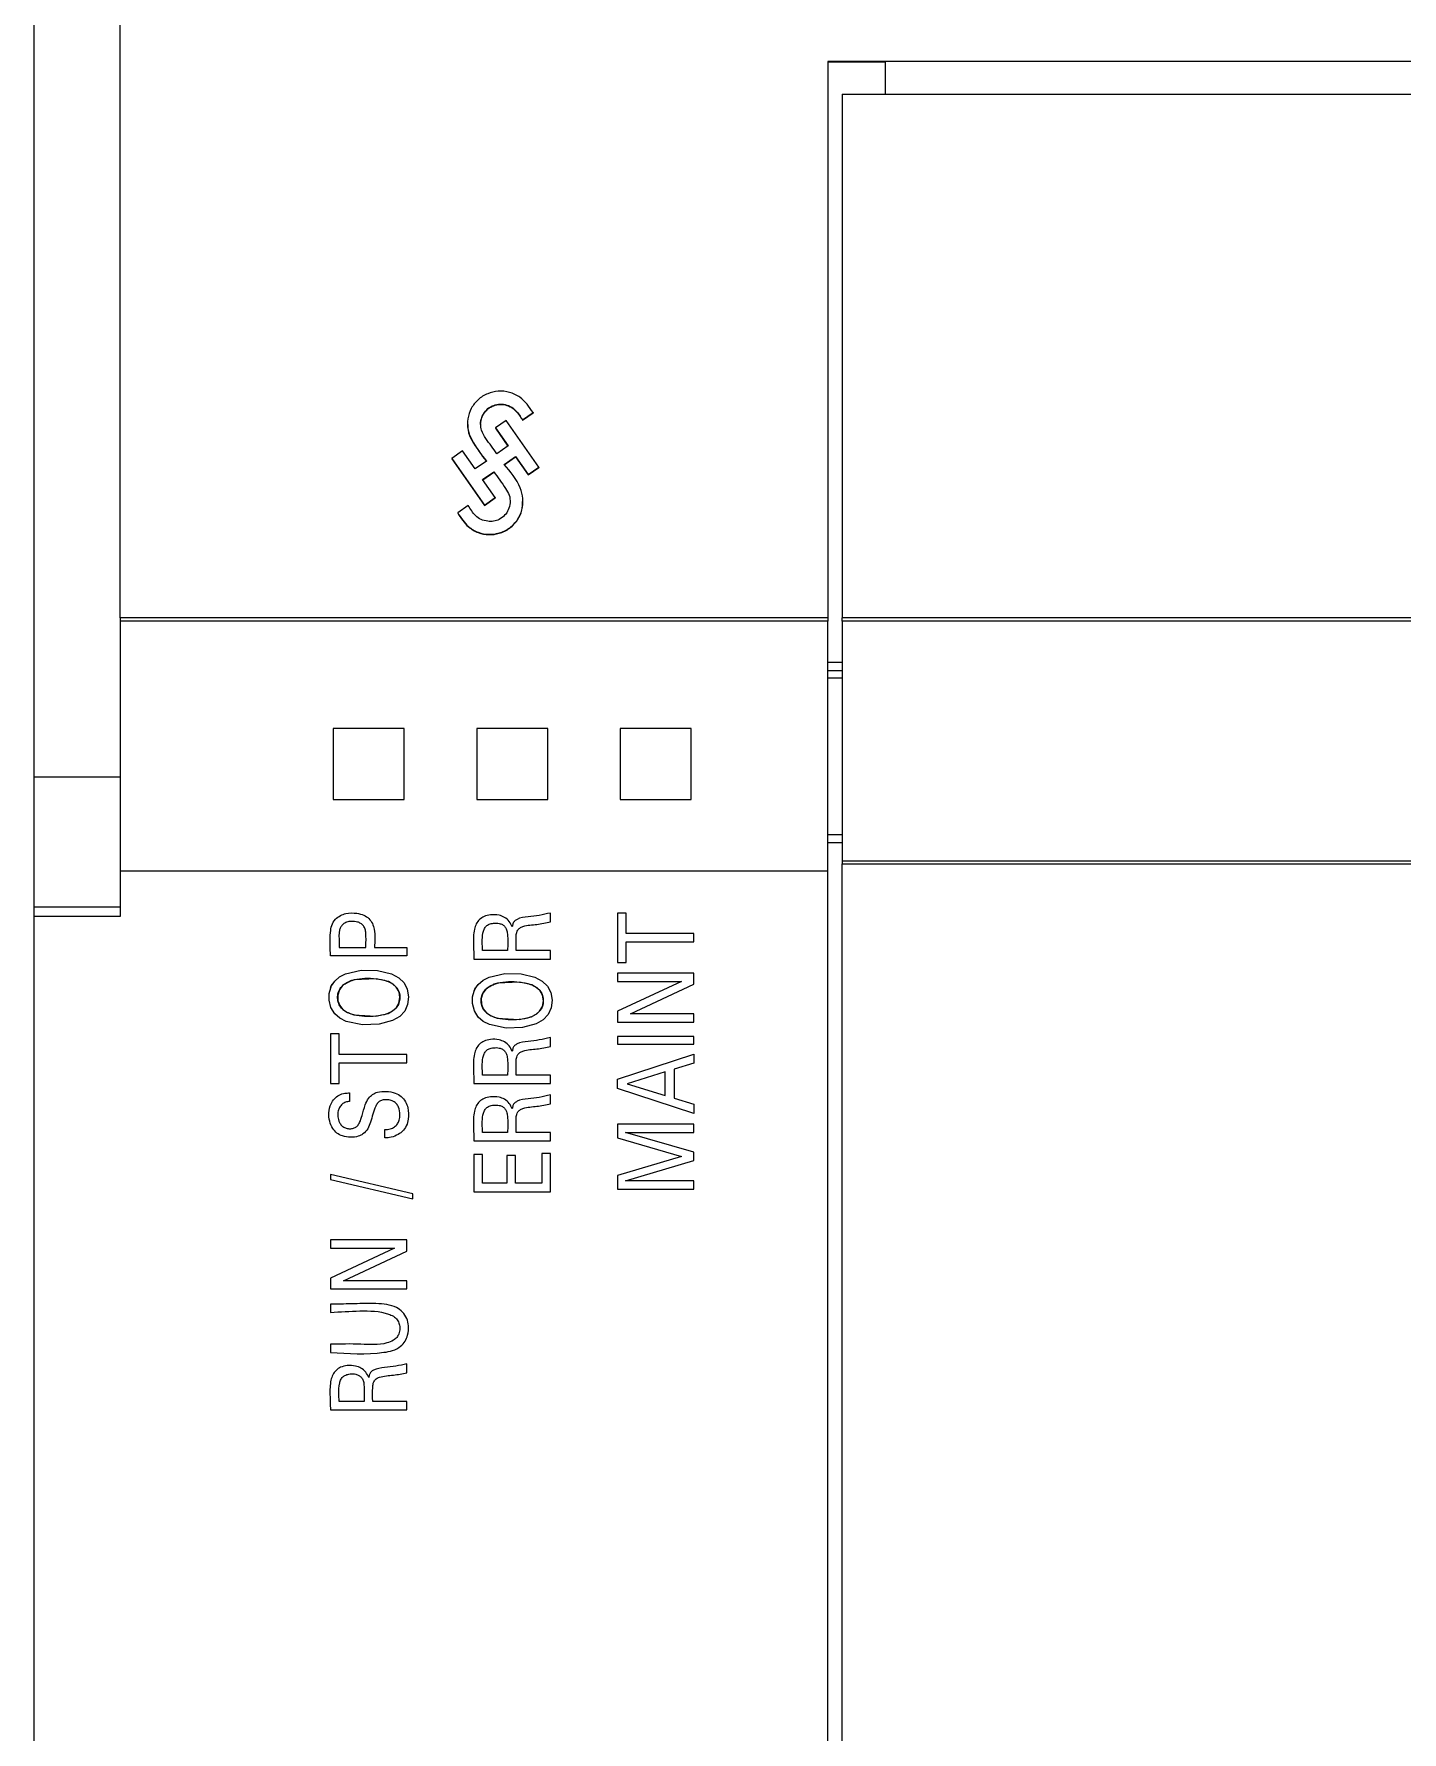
# Model space of a CAD drawing. Header units: millimetres. Extents: x 983 to 2111, y 2638 to 4457.
# Drawn here: x 1297.56 to 1326.16, y 4168.17 to 4203.66 of the extents above; entities that cross this region are included whole.
import ezdxf

# ---------------------------------------------------------------- set-up
doc = ezdxf.new("R2010")
doc.units = ezdxf.units.MM

# ---------------------------------------------------------------- blocks, each defined once
blk = doc.blocks.new('1212DCDCDC')
at = {"color": 7, "linetype": 'Continuous', "lineweight": 15}
for p, q in [((1297.555, 4221.974), (1297.555, 4188.136)), ((1299.355, 4191.461), (1299.355, 4217.868)), ((1315.355, 4203.091), (1314.155, 4203.091)), ((1314.155, 4203.091), (1314.155, 4191.461)), ((1315.355, 4203.074), (1314.155, 4203.074)), ((1331.102, 4203.091), (1315.355, 4203.091)), ((1315.355, 4203.091), (1315.355, 4203.074)), ((1315.355, 4203.074), (1315.355, 4202.405)), ((1314.455, 4202.405), (1352.155, 4202.405)), ((1314.455, 4202.405), (1314.455, 4191.461)), ((1307.427, 4195.585), (1307.206, 4195.431)), ((1308.115, 4194.613), (1307.427, 4195.585)), ((1307.77, 4195.599), (1307.99, 4195.751)), ((1307.77, 4195.592), (1307.99, 4195.744)), ((1307.77, 4195.599), (1307.77, 4195.592)), ((1307.99, 4195.751), (1307.99, 4195.744)), ((1306.619, 4195.511), (1306.619, 4195.504)), ((1307.206, 4195.431), (1307.47, 4195.054)), ((1307.206, 4195.431), (1307.206, 4195.424)), ((1307.206, 4195.424), (1307.466, 4195.052)), ((1306.516, 4194.948), (1306.295, 4194.794)), ((1306.782, 4194.572), (1306.516, 4194.948)), ((1307.47, 4195.054), (1307.235, 4194.891)), ((1307.39, 4194.669), (1307.623, 4194.834)), ((1307.39, 4194.662), (1307.623, 4194.827)), ((1307.623, 4194.834), (1307.89, 4194.456)), ((1307.623, 4194.834), (1307.623, 4194.827)), ((1307.623, 4194.827), (1307.89, 4194.449)), ((1306.295, 4194.794), (1306.978, 4193.818)), ((1306.295, 4194.794), (1306.295, 4194.787)), ((1306.295, 4194.787), (1306.978, 4193.811)), ((1307.016, 4194.736), (1306.782, 4194.572)), ((1306.934, 4194.35), (1307.169, 4194.514)), ((1306.938, 4194.345), (1307.169, 4194.507)), ((1307.169, 4194.514), (1307.169, 4194.507)), ((1307.89, 4194.456), (1308.115, 4194.613)), ((1307.89, 4194.449), (1308.115, 4194.606)), ((1307.89, 4194.456), (1307.89, 4194.449)), ((1308.115, 4194.613), (1308.115, 4194.606)), ((1307.198, 4193.973), (1306.934, 4194.35)), ((1306.635, 4193.807), (1306.415, 4193.653)), ((1306.978, 4193.818), (1307.198, 4193.973)), ((1306.978, 4193.811), (1307.198, 4193.966)), ((1306.978, 4193.818), (1306.978, 4193.811)), ((1307.198, 4193.973), (1307.198, 4193.966)), ((1307.78, 4193.888), (1307.78, 4193.895)), ((1306.415, 4193.653), (1306.415, 4193.646)), ((1314.155, 4191.461), (1299.355, 4191.461)), ((1299.355, 4191.461), (1299.355, 4191.394)), ((1299.355, 4191.394), (1299.355, 4186.169)), ((1314.155, 4191.394), (1299.355, 4191.394)), ((1314.155, 4191.461), (1314.155, 4191.394)), ((1314.155, 4186.169), (1314.155, 4191.394)), ((1352.155, 4191.461), (1314.455, 4191.461)), ((1314.455, 4191.394), (1314.455, 4191.461)), ((1352.155, 4191.394), (1314.455, 4191.394)), ((1314.455, 4191.394), (1314.455, 4186.379)), ((1314.155, 4190.358), (1314.455, 4190.358)), ((1305.298, 4189.148), (1303.812, 4189.148)), ((1303.812, 4189.148), (1303.812, 4187.662)), ((1305.298, 4187.662), (1305.298, 4189.148)), ((1306.812, 4189.148), (1306.812, 4187.662)), ((1308.298, 4189.148), (1306.812, 4189.148)), ((1308.298, 4187.662), (1308.298, 4189.148)), ((1309.812, 4189.148), (1309.812, 4187.662)), ((1311.298, 4189.148), (1309.812, 4189.148)), ((1311.298, 4187.662), (1311.298, 4189.148)), ((1297.555, 4188.136), (1299.355, 4188.136)), ((1297.555, 4188.136), (1297.555, 4185.416)), ((1303.812, 4187.662), (1305.298, 4187.662)), ((1306.812, 4187.662), (1308.298, 4187.662)), ((1309.812, 4187.662), (1311.298, 4187.662)), ((1314.155, 4186.93), (1314.455, 4186.93)), ((1314.455, 4186.76), (1314.155, 4186.76)), ((1314.455, 4186.379), (1352.155, 4186.379)), ((1314.455, 4186.379), (1314.455, 4186.322)), ((1314.455, 4186.322), (1352.155, 4186.322)), ((1314.455, 4164.488), (1314.455, 4186.322)), ((1314.155, 4186.169), (1299.355, 4186.169)), ((1299.355, 4186.169), (1299.355, 4185.219)), ((1314.155, 4164.641), (1314.155, 4186.169)), ((1299.355, 4185.416), (1297.555, 4185.416)), ((1297.555, 4185.416), (1297.555, 4185.219)), ((1308.354, 4185.106), (1308.354, 4185.292)), ((1309.937, 4185.292), (1309.755, 4185.292)), ((1309.755, 4185.292), (1309.755, 4184.259)), ((1309.937, 4184.863), (1309.937, 4185.292)), ((1297.555, 4185.219), (1297.555, 4165.591)), ((1299.355, 4185.219), (1297.555, 4185.219)), ((1303.937, 4184.569), (1304.494, 4184.569)), ((1304.676, 4184.569), (1305.355, 4184.569)), ((1305.355, 4184.569), (1305.355, 4184.394)), ((1311.355, 4184.863), (1309.937, 4184.863)), ((1309.937, 4184.688), (1311.355, 4184.688)), ((1309.937, 4184.259), (1309.937, 4184.688)), ((1311.355, 4184.688), (1311.355, 4184.863)), ((1305.355, 4184.394), (1303.755, 4184.394)), ((1306.755, 4184.33), (1308.355, 4184.33)), ((1307.457, 4184.505), (1306.937, 4184.505)), ((1308.355, 4184.505), (1307.638, 4184.505)), ((1308.355, 4184.33), (1308.355, 4184.505)), ((1309.755, 4184.259), (1309.937, 4184.259)), ((1309.755, 4184.037), (1309.755, 4183.863)), ((1311.355, 4184.037), (1309.755, 4184.037)), ((1309.755, 4183.863), (1311.097, 4183.863)), ((1311.097, 4183.863), (1309.755, 4183.238)), ((1311.355, 4183.802), (1311.355, 4184.037)), ((1310.028, 4183.185), (1311.355, 4183.802)), ((1309.755, 4183.238), (1309.755, 4183.01)), ((1311.355, 4183.185), (1310.028, 4183.185)), ((1311.355, 4183.01), (1311.355, 4183.185)), ((1303.755, 4182.766), (1303.755, 4181.732)), ((1303.937, 4182.766), (1303.755, 4182.766)), ((1303.937, 4182.336), (1303.937, 4182.766)), ((1309.755, 4183.01), (1311.355, 4183.01)), ((1308.354, 4182.502), (1308.354, 4182.688)), ((1309.755, 4182.712), (1309.755, 4182.548)), ((1311.355, 4182.712), (1309.755, 4182.712)), ((1309.755, 4182.548), (1311.355, 4182.548)), ((1311.355, 4182.548), (1311.355, 4182.712)), ((1305.355, 4182.336), (1303.937, 4182.336)), ((1303.937, 4182.161), (1305.355, 4182.161)), ((1303.937, 4181.732), (1303.937, 4182.161)), ((1305.355, 4182.161), (1305.355, 4182.336)), ((1309.755, 4181.819), (1311.355, 4182.345)), ((1311.355, 4182.154), (1310.938, 4182.025)), ((1311.355, 4182.345), (1311.355, 4182.154)), ((1303.755, 4181.732), (1303.937, 4181.732)), ((1306.755, 4181.727), (1308.355, 4181.727)), ((1307.457, 4181.902), (1306.937, 4181.902)), ((1308.355, 4181.902), (1307.638, 4181.902)), ((1308.355, 4181.727), (1308.355, 4181.902)), ((1309.755, 4181.627), (1309.755, 4181.819)), ((1310.756, 4181.97), (1309.961, 4181.724)), ((1309.961, 4181.724), (1310.756, 4181.479)), ((1310.756, 4181.479), (1310.756, 4181.97)), ((1310.938, 4182.025), (1310.938, 4181.423)), ((1304.155, 4181.531), (1304.155, 4181.353)), ((1308.354, 4181.303), (1308.354, 4181.489)), ((1311.355, 4181.102), (1309.755, 4181.627)), ((1310.938, 4181.423), (1311.355, 4181.296)), ((1311.355, 4181.296), (1311.355, 4181.102)), ((1304.891, 4180.591), (1304.891, 4180.767)), ((1307.457, 4180.703), (1306.937, 4180.703)), ((1308.355, 4180.703), (1307.638, 4180.703)), ((1308.355, 4180.528), (1308.355, 4180.703)), ((1311.355, 4180.879), (1309.755, 4180.879)), ((1309.755, 4180.879), (1309.755, 4180.595)), ((1311.355, 4180.293), (1309.921, 4180.704)), ((1309.921, 4180.704), (1311.355, 4180.704)), ((1311.355, 4180.704), (1311.355, 4180.879)), ((1306.755, 4180.528), (1308.355, 4180.528)), ((1308.174, 4180.265), (1308.174, 4179.643)), ((1308.355, 4180.265), (1308.174, 4180.265)), ((1308.355, 4179.468), (1308.355, 4180.265)), ((1309.755, 4180.595), (1311.094, 4180.206)), ((1311.355, 4180.117), (1311.355, 4180.293)), ((1306.755, 4180.248), (1306.755, 4179.468)), ((1306.937, 4180.248), (1306.755, 4180.248)), ((1306.937, 4179.643), (1306.937, 4180.248)), ((1307.441, 4180.225), (1307.441, 4179.643)), ((1307.623, 4180.225), (1307.441, 4180.225)), ((1307.623, 4179.643), (1307.623, 4180.225)), ((1311.094, 4180.206), (1309.755, 4179.804)), ((1309.923, 4179.695), (1311.355, 4180.117)), ((1303.755, 4179.827), (1303.755, 4179.724)), ((1305.475, 4179.42), (1303.755, 4179.827)), ((1303.755, 4179.724), (1305.475, 4179.317)), ((1307.441, 4179.643), (1306.937, 4179.643)), ((1308.174, 4179.643), (1307.623, 4179.643)), ((1309.755, 4179.804), (1309.755, 4179.52)), ((1311.355, 4179.695), (1309.923, 4179.695)), ((1311.355, 4179.52), (1311.355, 4179.695)), ((1305.475, 4179.317), (1305.475, 4179.42)), ((1306.755, 4179.468), (1308.355, 4179.468)), ((1309.755, 4179.52), (1311.355, 4179.52)), ((1305.355, 4178.461), (1303.755, 4178.461)), ((1303.755, 4178.461), (1303.755, 4178.287)), ((1305.097, 4178.287), (1303.755, 4177.662)), ((1303.755, 4178.287), (1305.097, 4178.287)), ((1304.028, 4177.608), (1305.355, 4178.226)), ((1305.355, 4178.226), (1305.355, 4178.461)), ((1303.755, 4177.662), (1303.755, 4177.434)), ((1303.755, 4177.434), (1305.355, 4177.434)), ((1305.355, 4177.608), (1304.028, 4177.608)), ((1305.355, 4177.434), (1305.355, 4177.608)), ((1303.755, 4177.12), (1303.755, 4176.946)), ((1303.755, 4176.279), (1303.755, 4176.104)), ((1305.354, 4175.685), (1305.354, 4175.871)), ((1304.457, 4175.085), (1303.937, 4175.085)), ((1305.355, 4175.085), (1304.638, 4175.085)), ((1305.355, 4174.91), (1305.355, 4175.085)), ((1303.755, 4174.91), (1305.355, 4174.91))]:
    blk.add_line(p, q, dxfattribs=at)
at = {"color": 8, "linetype": 'Continuous', "lineweight": 15}
for p, q in [((1314.155, 4190.534), (1314.455, 4190.534)), ((1314.455, 4190.198), (1314.155, 4190.198))]:
    blk.add_line(p, q, dxfattribs=at)
at = {"color": 7, "linetype": 'Continuous', "lineweight": 15, "flags": 128}
for points in [[(1303.845, 4183.867), (1303.945, 4183.955), (1304.07, 4184.022), (1304.399, 4184.096), (1304.741, 4184.093), (1305.028, 4184.023), (1305.182, 4183.94), (1305.294, 4183.832), (1305.362, 4183.7), (1305.387, 4183.542), (1305.369, 4183.379), (1305.308, 4183.241), (1305.203, 4183.129), (1305.055, 4183.043), (1304.771, 4182.967), (1304.428, 4182.958), (1304.083, 4183.028), (1303.951, 4183.097), (1303.846, 4183.187), (1303.763, 4183.317), (1303.725, 4183.473), (1303.728, 4183.607), (1303.76, 4183.731), (1303.786, 4183.795), (1303.789, 4183.803), (1303.79, 4183.804), (1303.79, 4183.804), (1303.79, 4183.804), (1303.79, 4183.804), (1303.79, 4183.805), (1303.79, 4183.805), (1303.79, 4183.805), (1303.79, 4183.805), (1303.79, 4183.805), (1303.79, 4183.804), (1303.79, 4183.803), (1303.79, 4183.803), (1303.79, 4183.803), (1303.79, 4183.803), (1303.79, 4183.804), (1303.79, 4183.805), (1303.79, 4183.805), (1303.79, 4183.805), (1303.79, 4183.805), (1303.79, 4183.805), (1303.79, 4183.804), (1303.79, 4183.804), (1303.79, 4183.804), (1303.79, 4183.803), (1303.789, 4183.803), (1303.789, 4183.803), (1303.789, 4183.803), (1303.79, 4183.803), (1303.79, 4183.804), (1303.79, 4183.804), (1303.79, 4183.805), (1303.79, 4183.805), (1303.79, 4183.805), (1303.79, 4183.805), (1303.79, 4183.803), (1303.789, 4183.803), (1303.789, 4183.803), (1303.789, 4183.803), (1303.789, 4183.803), (1303.79, 4183.803), (1303.79, 4183.804), (1303.79, 4183.804), (1303.79, 4183.805), (1303.79, 4183.804), (1303.79, 4183.804), (1303.79, 4183.804), (1303.789, 4183.803), (1303.789, 4183.803), (1303.789, 4183.803), (1303.789, 4183.803), (1303.789, 4183.803), (1303.79, 4183.804), (1303.79, 4183.804), (1303.79, 4183.804), (1303.79, 4183.804), (1303.79, 4183.804), (1303.79, 4183.804), (1303.79, 4183.804), (1303.789, 4183.803), (1303.789, 4183.803), (1303.789, 4183.803), (1303.789, 4183.803), (1303.789, 4183.803), (1303.789, 4183.803), (1303.79, 4183.804), (1303.79, 4183.804), (1303.79, 4183.804), (1303.79, 4183.804), (1303.79, 4183.804), (1303.79, 4183.804), (1303.79, 4183.803), (1303.789, 4183.803), (1303.789, 4183.803), (1303.789, 4183.803), (1303.759, 4183.738), (1303.758, 4183.736), (1303.758, 4183.735), (1303.757, 4183.734), (1303.757, 4183.734), (1303.757, 4183.734), (1303.757, 4183.733), (1303.757, 4183.733), (1303.757, 4183.733), (1303.757, 4183.734), (1303.758, 4183.735), (1303.758, 4183.735), (1303.758, 4183.735), (1303.758, 4183.735), (1303.758, 4183.735), (1303.758, 4183.735), (1303.757, 4183.734), (1303.757, 4183.734), (1303.757, 4183.734), (1303.757, 4183.734), (1303.758, 4183.735), (1303.758, 4183.735), (1303.758, 4183.735), (1303.758, 4183.735), (1303.758, 4183.735), (1303.758, 4183.735), (1303.758, 4183.735), (1303.758, 4183.735), (1303.758, 4183.735), (1303.758, 4183.735), (1303.758, 4183.735), (1303.757, 4183.734), (1303.757, 4183.734), (1303.757, 4183.734), (1303.757, 4183.734), (1303.757, 4183.734), (1303.757, 4183.734), (1303.758, 4183.735), (1303.758, 4183.735), (1303.758, 4183.735), (1303.758, 4183.735), (1303.758, 4183.735), (1303.758, 4183.735), (1303.758, 4183.735), (1303.757, 4183.734), (1303.757, 4183.734), (1303.757, 4183.734), (1303.757, 4183.734), (1303.757, 4183.734), (1303.758, 4183.735), (1303.758, 4183.735), (1303.758, 4183.735), (1303.758, 4183.735), (1303.758, 4183.735), (1303.758, 4183.735), (1303.758, 4183.735), (1303.757, 4183.734), (1303.757, 4183.734), (1303.757, 4183.734), (1303.757, 4183.734), (1303.757, 4183.734), (1303.758, 4183.735), (1303.758, 4183.735), (1303.758, 4183.735), (1303.758, 4183.735), (1303.758, 4183.735), (1303.758, 4183.735), (1303.758, 4183.734), (1303.757, 4183.734), (1303.757, 4183.734), (1303.757, 4183.734), (1303.757, 4183.734), (1303.758, 4183.735), (1303.758, 4183.735), (1303.758, 4183.735), (1303.775, 4183.768), (1303.845, 4183.867)], [(1304.11, 4183.843), (1304.009, 4183.775), (1303.942, 4183.687), (1303.907, 4183.577), (1303.911, 4183.458), (1303.948, 4183.358), (1304.015, 4183.275), (1304.113, 4183.211), (1304.241, 4183.164), (1304.703, 4183.137), (1304.959, 4183.195), (1305.054, 4183.246), (1305.128, 4183.31), (1305.185, 4183.407), (1305.206, 4183.526), (1305.188, 4183.642), (1305.131, 4183.742), (1305.059, 4183.808), (1304.965, 4183.859), (1304.71, 4183.919), (1304.249, 4183.894), (1304.163, 4183.869), (1304.16, 4183.868), (1304.159, 4183.868), (1304.158, 4183.867), (1304.158, 4183.867), (1304.158, 4183.867), (1304.158, 4183.867), (1304.158, 4183.867), (1304.158, 4183.867), (1304.158, 4183.867), (1304.157, 4183.867), (1304.157, 4183.867), (1304.157, 4183.867), (1304.157, 4183.867), (1304.157, 4183.867), (1304.157, 4183.867), (1304.159, 4183.868), (1304.159, 4183.868), (1304.159, 4183.868), (1304.159, 4183.868), (1304.159, 4183.868), (1304.158, 4183.868), (1304.158, 4183.867), (1304.157, 4183.867), (1304.157, 4183.867), (1304.157, 4183.867), (1304.158, 4183.867), (1304.158, 4183.868), (1304.159, 4183.868), (1304.159, 4183.868), (1304.159, 4183.868), (1304.159, 4183.868), (1304.159, 4183.868), (1304.158, 4183.867), (1304.158, 4183.867), (1304.157, 4183.867), (1304.157, 4183.867), (1304.157, 4183.867), (1304.158, 4183.867), (1304.158, 4183.867), (1304.159, 4183.868), (1304.159, 4183.868), (1304.159, 4183.868), (1304.159, 4183.868), (1304.159, 4183.868), (1304.159, 4183.868), (1304.158, 4183.867), (1304.158, 4183.867), (1304.158, 4183.867), (1304.158, 4183.867), (1304.158, 4183.867), (1304.158, 4183.867), (1304.158, 4183.868), (1304.159, 4183.868), (1304.159, 4183.868), (1304.182, 4183.876), (1304.198, 4183.881), (1304.203, 4183.883), (1304.205, 4183.883), (1304.207, 4183.884), (1304.208, 4183.884), (1304.208, 4183.884), (1304.208, 4183.884), (1304.208, 4183.884), (1304.208, 4183.884), (1304.208, 4183.884), (1304.208, 4183.884), (1304.208, 4183.884), (1304.208, 4183.884), (1304.208, 4183.884), (1304.208, 4183.884), (1304.208, 4183.884), (1304.208, 4183.884), (1304.208, 4183.884), (1304.208, 4183.884), (1304.207, 4183.884), (1304.207, 4183.884), (1304.207, 4183.884), (1304.207, 4183.884), (1304.207, 4183.884), (1304.207, 4183.884), (1304.207, 4183.884), (1304.208, 4183.884), (1304.208, 4183.884), (1304.208, 4183.884), (1304.208, 4183.884), (1304.208, 4183.884), (1304.208, 4183.884), (1304.207, 4183.884), (1304.207, 4183.884), (1304.207, 4183.884), (1304.207, 4183.884), (1304.207, 4183.884), (1304.207, 4183.884), (1304.207, 4183.884), (1304.208, 4183.884), (1304.208, 4183.884), (1304.208, 4183.884), (1304.208, 4183.884), (1304.208, 4183.884), (1304.208, 4183.884), (1304.207, 4183.884), (1304.198, 4183.881), (1304.11, 4183.843)], [(1306.845, 4183.797), (1306.945, 4183.885), (1307.07, 4183.952), (1307.399, 4184.026), (1307.741, 4184.023), (1308.028, 4183.953), (1308.182, 4183.87), (1308.294, 4183.762), (1308.362, 4183.63), (1308.387, 4183.472), (1308.369, 4183.309), (1308.308, 4183.171), (1308.203, 4183.059), (1308.055, 4182.973), (1307.771, 4182.897), (1307.428, 4182.888), (1307.083, 4182.959), (1306.951, 4183.027), (1306.846, 4183.117), (1306.763, 4183.247), (1306.725, 4183.403), (1306.728, 4183.537), (1306.76, 4183.661), (1306.786, 4183.725), (1306.789, 4183.733), (1306.79, 4183.734), (1306.79, 4183.734), (1306.79, 4183.734), (1306.79, 4183.734), (1306.79, 4183.735), (1306.79, 4183.735), (1306.79, 4183.735), (1306.79, 4183.735), (1306.79, 4183.735), (1306.79, 4183.734), (1306.79, 4183.734), (1306.79, 4183.734), (1306.79, 4183.734), (1306.79, 4183.734), (1306.79, 4183.734), (1306.79, 4183.735), (1306.79, 4183.735), (1306.79, 4183.735), (1306.79, 4183.735), (1306.79, 4183.735), (1306.79, 4183.735), (1306.79, 4183.734), (1306.79, 4183.734), (1306.79, 4183.734), (1306.789, 4183.733), (1306.789, 4183.733), (1306.789, 4183.733), (1306.79, 4183.733), (1306.79, 4183.734), (1306.79, 4183.735), (1306.79, 4183.735), (1306.79, 4183.735), (1306.79, 4183.735), (1306.79, 4183.735), (1306.79, 4183.734), (1306.789, 4183.733), (1306.789, 4183.733), (1306.789, 4183.733), (1306.789, 4183.733), (1306.79, 4183.734), (1306.79, 4183.735), (1306.79, 4183.735), (1306.79, 4183.735), (1306.79, 4183.735), (1306.79, 4183.734), (1306.79, 4183.734), (1306.789, 4183.733), (1306.789, 4183.733), (1306.789, 4183.733), (1306.789, 4183.733), (1306.789, 4183.733), (1306.79, 4183.734), (1306.79, 4183.735), (1306.79, 4183.735), (1306.79, 4183.735), (1306.79, 4183.735), (1306.79, 4183.734), (1306.79, 4183.734), (1306.789, 4183.733), (1306.789, 4183.733), (1306.789, 4183.733), (1306.789, 4183.733), (1306.789, 4183.733), (1306.789, 4183.733), (1306.79, 4183.734), (1306.79, 4183.734), (1306.79, 4183.734), (1306.79, 4183.734), (1306.79, 4183.734), (1306.79, 4183.734), (1306.79, 4183.734), (1306.789, 4183.733), (1306.789, 4183.733), (1306.789, 4183.733), (1306.785, 4183.724), (1306.785, 4183.724), (1306.784, 4183.721), (1306.759, 4183.668), (1306.758, 4183.666), (1306.758, 4183.665), (1306.757, 4183.664), (1306.757, 4183.664), (1306.757, 4183.664), (1306.757, 4183.664), (1306.757, 4183.664), (1306.757, 4183.664), (1306.757, 4183.664), (1306.758, 4183.665), (1306.758, 4183.665), (1306.758, 4183.665), (1306.758, 4183.665), (1306.758, 4183.665), (1306.758, 4183.665), (1306.757, 4183.664), (1306.757, 4183.664), (1306.757, 4183.664), (1306.757, 4183.664), (1306.758, 4183.665), (1306.758, 4183.665), (1306.758, 4183.665), (1306.758, 4183.665), (1306.758, 4183.665), (1306.758, 4183.665), (1306.758, 4183.665), (1306.758, 4183.665), (1306.758, 4183.665), (1306.758, 4183.665), (1306.758, 4183.665), (1306.757, 4183.664), (1306.757, 4183.664), (1306.757, 4183.664), (1306.757, 4183.664), (1306.757, 4183.664), (1306.757, 4183.664), (1306.758, 4183.665), (1306.758, 4183.665), (1306.758, 4183.665), (1306.758, 4183.665), (1306.758, 4183.665), (1306.758, 4183.665), (1306.758, 4183.665), (1306.757, 4183.664), (1306.757, 4183.664), (1306.757, 4183.664), (1306.757, 4183.664), (1306.757, 4183.664), (1306.758, 4183.665), (1306.758, 4183.665), (1306.758, 4183.665), (1306.758, 4183.665), (1306.758, 4183.665), (1306.758, 4183.665), (1306.758, 4183.665), (1306.757, 4183.664), (1306.757, 4183.664), (1306.757, 4183.664), (1306.757, 4183.664), (1306.757, 4183.664), (1306.758, 4183.665), (1306.758, 4183.665), (1306.758, 4183.665), (1306.758, 4183.665), (1306.758, 4183.665), (1306.758, 4183.665), (1306.758, 4183.664), (1306.757, 4183.664), (1306.757, 4183.664), (1306.757, 4183.664), (1306.757, 4183.664), (1306.758, 4183.665), (1306.758, 4183.665), (1306.758, 4183.665), (1306.775, 4183.698), (1306.845, 4183.797)], [(1307.11, 4183.773), (1307.009, 4183.705), (1306.942, 4183.617), (1306.907, 4183.507), (1306.911, 4183.389), (1306.948, 4183.288), (1307.015, 4183.206), (1307.113, 4183.141), (1307.241, 4183.094), (1307.703, 4183.067), (1307.959, 4183.125), (1308.054, 4183.176), (1308.128, 4183.24), (1308.185, 4183.337), (1308.206, 4183.456), (1308.188, 4183.572), (1308.131, 4183.672), (1308.059, 4183.738), (1307.965, 4183.789), (1307.71, 4183.849), (1307.249, 4183.824), (1307.163, 4183.799), (1307.16, 4183.798), (1307.159, 4183.798), (1307.158, 4183.798), (1307.158, 4183.798), (1307.158, 4183.798), (1307.158, 4183.798), (1307.158, 4183.798), (1307.158, 4183.797), (1307.158, 4183.797), (1307.157, 4183.797), (1307.157, 4183.797), (1307.157, 4183.797), (1307.157, 4183.797), (1307.157, 4183.797), (1307.157, 4183.797), (1307.159, 4183.798), (1307.159, 4183.798), (1307.159, 4183.798), (1307.159, 4183.798), (1307.159, 4183.798), (1307.158, 4183.798), (1307.158, 4183.797), (1307.157, 4183.797), (1307.157, 4183.797), (1307.157, 4183.797), (1307.158, 4183.797), (1307.158, 4183.798), (1307.159, 4183.798), (1307.159, 4183.798), (1307.159, 4183.798), (1307.159, 4183.798), (1307.159, 4183.798), (1307.158, 4183.798), (1307.158, 4183.797), (1307.157, 4183.797), (1307.157, 4183.797), (1307.157, 4183.797), (1307.158, 4183.797), (1307.158, 4183.797), (1307.159, 4183.798), (1307.159, 4183.798), (1307.159, 4183.798), (1307.159, 4183.798), (1307.159, 4183.798), (1307.159, 4183.798), (1307.158, 4183.798), (1307.158, 4183.797), (1307.158, 4183.797), (1307.158, 4183.797), (1307.158, 4183.797), (1307.158, 4183.797), (1307.158, 4183.798), (1307.159, 4183.798), (1307.159, 4183.798), (1307.159, 4183.798), (1307.159, 4183.798), (1307.16, 4183.798), (1307.16, 4183.798), (1307.16, 4183.798), (1307.16, 4183.798), (1307.16, 4183.798), (1307.163, 4183.799), (1307.179, 4183.805), (1307.197, 4183.811), (1307.2, 4183.812), (1307.2, 4183.812), (1307.2, 4183.812), (1307.2, 4183.812), (1307.205, 4183.814), (1307.207, 4183.814), (1307.208, 4183.814), (1307.208, 4183.814), (1307.208, 4183.814), (1307.208, 4183.814), (1307.208, 4183.814), (1307.208, 4183.814), (1307.208, 4183.814), (1307.208, 4183.814), (1307.208, 4183.815), (1307.208, 4183.815), (1307.208, 4183.815), (1307.208, 4183.815), (1307.208, 4183.815), (1307.208, 4183.815), (1307.208, 4183.815), (1307.207, 4183.814), (1307.207, 4183.814), (1307.207, 4183.814), (1307.207, 4183.814), (1307.207, 4183.814), (1307.207, 4183.814), (1307.207, 4183.814), (1307.208, 4183.815), (1307.208, 4183.815), (1307.208, 4183.815), (1307.208, 4183.815), (1307.208, 4183.815), (1307.208, 4183.815), (1307.207, 4183.814), (1307.207, 4183.814), (1307.207, 4183.814), (1307.207, 4183.814), (1307.207, 4183.814), (1307.207, 4183.814), (1307.207, 4183.814), (1307.208, 4183.815), (1307.208, 4183.815), (1307.208, 4183.815), (1307.208, 4183.815), (1307.208, 4183.815), (1307.208, 4183.814), (1307.207, 4183.814), (1307.198, 4183.811), (1307.11, 4183.773)]]:
    blk.add_lwpolyline(points, dxfattribs=at)
at = {"color": 7, "linetype": 'Continuous', "lineweight": 15}
for points, knots in [([(1307.99, 4195.751), (1307.909, 4195.869), (1307.782, 4196.055), (1307.503, 4196.186), (1307.266, 4196.211), (1307.034, 4196.156), (1306.834, 4196.03), (1306.689, 4195.844), (1306.616, 4195.621), (1306.615, 4195.388), (1306.75, 4195.079), (1306.906, 4194.878), (1307.016, 4194.736)], [0, 0, 0, 0, 0.14977, 0.234256, 0.318997, 0.399423, 0.483263, 0.566211, 0.645757, 0.729731, 0.808522, 1, 1, 1, 1]), ([(1306.897, 4195.495), (1306.897, 4195.5), (1306.889, 4195.55), (1306.919, 4195.652), (1306.987, 4195.78), (1307.101, 4195.873), (1307.233, 4195.92), (1307.376, 4195.923), (1307.518, 4195.882), (1307.66, 4195.768), (1307.728, 4195.659), (1307.77, 4195.592)], [0, 0, 0, 0, 0.011651, 0.121447, 0.243356, 0.356404, 0.46514, 0.574178, 0.693635, 0.810405, 1, 1, 1, 1]), ([(1307.235, 4194.891), (1307.198, 4194.944), (1307.088, 4195.104), (1306.921, 4195.292), (1306.887, 4195.517), (1306.916, 4195.658), (1306.987, 4195.787), (1307.101, 4195.88), (1307.233, 4195.927), (1307.376, 4195.93), (1307.518, 4195.889), (1307.66, 4195.775), (1307.728, 4195.666), (1307.77, 4195.599)], [0, 0, 0, 0, 0.099372, 0.298272, 0.368684, 0.438817, 0.516687, 0.5889, 0.658355, 0.728003, 0.804307, 0.878895, 1, 1, 1, 1]), ([(1306.63, 4195.504), (1306.628, 4195.462), (1306.623, 4195.346), (1306.757, 4195.072), (1306.908, 4194.871), (1307.016, 4194.729)], [0, 0, 0, 0, 0.140509, 0.391072, 1, 1, 1, 1]), ([(1306.415, 4193.653), (1306.483, 4193.55), (1306.593, 4193.382), (1306.837, 4193.238), (1307.062, 4193.195), (1307.295, 4193.226), (1307.509, 4193.33), (1307.675, 4193.504), (1307.769, 4193.719), (1307.792, 4193.953), (1307.695, 4194.299), (1307.518, 4194.514), (1307.39, 4194.669)], [0, 0, 0, 0, 0.129909, 0.211901, 0.294312, 0.370321, 0.459765, 0.542656, 0.622386, 0.706853, 0.78819, 1, 1, 1, 1]), ([(1307.169, 4194.514), (1307.252, 4194.399), (1307.367, 4194.241), (1307.504, 4194.029), (1307.518, 4193.868), (1307.483, 4193.72), (1307.4, 4193.598), (1307.292, 4193.514), (1307.167, 4193.472), (1307.036, 4193.478), (1306.901, 4193.505), (1306.753, 4193.618), (1306.682, 4193.732), (1306.635, 4193.807)], [0, 0, 0, 0, 0.218186, 0.298231, 0.37948, 0.456685, 0.526771, 0.599348, 0.661376, 0.723244, 0.796887, 0.866717, 1, 1, 1, 1]), ([(1306.415, 4193.646), (1306.483, 4193.543), (1306.593, 4193.375), (1306.837, 4193.231), (1307.062, 4193.188), (1307.295, 4193.219), (1307.51, 4193.323), (1307.673, 4193.497), (1307.767, 4193.694), (1307.77, 4193.829), (1307.772, 4193.889)], [0, 0, 0, 0, 0.189387, 0.3089193, 0.4290613, 0.5398719, 0.6702664, 0.7911093, 0.9073425, 1, 1, 1, 1]), ([(1303.755, 4184.394), (1303.749, 4184.558), (1303.74, 4184.771), (1303.772, 4185.035), (1303.848, 4185.161), (1303.957, 4185.244), (1304.11, 4185.295), (1304.282, 4185.297), (1304.448, 4185.257), (1304.562, 4185.179), (1304.638, 4185.075), (1304.696, 4184.868), (1304.684, 4184.698), (1304.676, 4184.569)], [0, 0, 0, 0, 0.225042, 0.293094, 0.361771, 0.420509, 0.477271, 0.581538, 0.651191, 0.709263, 0.767413, 0.824501, 1, 1, 1, 1]), ([(1307.555, 4185.003), (1307.536, 4185.042), (1307.499, 4185.121), (1307.399, 4185.206), (1307.263, 4185.256), (1307.115, 4185.261), (1306.972, 4185.229), (1306.868, 4185.159), (1306.798, 4185.065), (1306.743, 4184.89), (1306.743, 4184.641), (1306.751, 4184.434), (1306.755, 4184.33)], [0, 0, 0, 0, 0.078019, 0.156286, 0.228423, 0.334225, 0.419084, 0.487437, 0.555775, 0.627044, 0.812784, 1, 1, 1, 1]), ([(1308.354, 4185.292), (1308.277, 4185.274), (1308.122, 4185.237), (1307.888, 4185.212), (1307.704, 4185.194), (1307.601, 4185.126), (1307.567, 4185.068), (1307.559, 4185.025), (1307.555, 4185.003)], [0, 0, 0, 0, 0.262688, 0.523353, 0.785529, 0.854878, 0.924471, 1, 1, 1, 1]), ([(1304.494, 4184.569), (1304.498, 4184.668), (1304.502, 4184.797), (1304.487, 4184.953), (1304.448, 4185.026), (1304.391, 4185.077), (1304.304, 4185.113), (1304.202, 4185.122), (1304.096, 4185.106), (1304.02, 4185.063), (1303.969, 4185.007), (1303.921, 4184.88), (1303.939, 4184.73), (1303.937, 4184.606), (1303.937, 4184.569)], [0, 0, 0, 0, 0.206706, 0.270138, 0.322459, 0.374946, 0.425362, 0.516297, 0.586381, 0.644893, 0.693533, 0.742159, 0.922165, 1, 1, 1, 1]), ([(1306.937, 4184.505), (1306.929, 4184.628), (1306.919, 4184.778), (1306.963, 4184.951), (1307.006, 4185.019), (1307.079, 4185.064), (1307.173, 4185.083), (1307.27, 4185.082), (1307.352, 4185.053), (1307.405, 4185.006), (1307.445, 4184.937), (1307.468, 4184.767), (1307.462, 4184.62), (1307.457, 4184.505)], [0, 0, 0, 0, 0.249278, 0.305269, 0.36182, 0.410411, 0.47553, 0.557482, 0.604814, 0.652286, 0.699172, 0.764209, 1, 1, 1, 1]), ([(1307.638, 4184.505), (1307.637, 4184.601), (1307.634, 4184.728), (1307.642, 4184.874), (1307.67, 4184.939), (1307.715, 4184.985), (1307.848, 4185.041), (1308.071, 4185.046), (1308.26, 4185.086), (1308.354, 4185.106)], [0, 0, 0, 0, 0.249856, 0.330418, 0.379552, 0.429106, 0.494703, 0.749899, 1, 1, 1, 1]), ([(1304.11, 4183.843), (1304.076, 4183.824), (1304.008, 4183.785), (1303.935, 4183.689), (1303.9, 4183.576), (1303.905, 4183.457), (1303.946, 4183.345), (1304.027, 4183.257), (1304.129, 4183.199), (1304.35, 4183.124), (1304.628, 4183.118), (1304.897, 4183.165), (1305.04, 4183.231), (1305.133, 4183.304), (1305.193, 4183.408), (1305.211, 4183.525), (1305.196, 4183.643), (1305.136, 4183.747), (1305.045, 4183.824), (1304.902, 4183.888), (1304.635, 4183.939), (1304.367, 4183.931), (1304.189, 4183.878), (1304.16, 4183.868), (1304.158, 4183.868), (1304.158, 4183.867), (1304.158, 4183.867), (1304.158, 4183.867), (1304.158, 4183.867), (1304.158, 4183.867), (1304.158, 4183.867), (1304.16, 4183.868), (1304.169, 4183.871), (1304.185, 4183.877), (1304.201, 4183.882), (1304.208, 4183.884), (1304.208, 4183.884), (1304.208, 4183.884), (1304.208, 4183.884), (1304.208, 4183.884), (1304.208, 4183.884), (1304.208, 4183.884), (1304.205, 4183.883), (1304.171, 4183.871), (1304.139, 4183.857), (1304.11, 4183.843)], [0, 0, 0, 0, 0.033236, 0.066344, 0.099613, 0.13278, 0.166033, 0.199107, 0.232412, 0.265598, 0.397506, 0.46372, 0.497235, 0.530698, 0.563598, 0.597037, 0.630193, 0.663429, 0.696764, 0.729942, 0.796061, 0.927888, 0.952921, 0.954014, 0.954308, 0.954388, 0.954411, 0.954418, 0.954423, 0.954435, 0.954494, 0.954739, 0.955683, 0.962972, 0.969251, 0.969524, 0.969597, 0.969617, 0.969626, 0.969629, 0.969644, 0.969709, 0.969973, 0.972668, 1, 1, 1, 1]), ([(1307.11, 4183.773), (1307.076, 4183.754), (1307.008, 4183.715), (1306.935, 4183.62), (1306.9, 4183.506), (1306.905, 4183.387), (1306.946, 4183.276), (1307.027, 4183.188), (1307.129, 4183.129), (1307.35, 4183.055), (1307.628, 4183.048), (1307.897, 4183.095), (1308.04, 4183.161), (1308.133, 4183.234), (1308.193, 4183.338), (1308.211, 4183.455), (1308.196, 4183.574), (1308.136, 4183.677), (1308.045, 4183.754), (1307.902, 4183.818), (1307.635, 4183.869), (1307.367, 4183.861), (1307.189, 4183.808), (1307.16, 4183.798), (1307.158, 4183.798), (1307.158, 4183.798), (1307.158, 4183.797), (1307.158, 4183.797), (1307.158, 4183.797), (1307.158, 4183.798), (1307.158, 4183.798), (1307.16, 4183.798), (1307.169, 4183.801), (1307.185, 4183.807), (1307.201, 4183.812), (1307.208, 4183.814), (1307.208, 4183.815), (1307.208, 4183.815), (1307.208, 4183.815), (1307.208, 4183.815), (1307.208, 4183.815), (1307.208, 4183.814), (1307.205, 4183.813), (1307.171, 4183.802), (1307.139, 4183.787), (1307.11, 4183.773)], [0, 0, 0, 0, 0.033235, 0.066343, 0.099614, 0.13278, 0.166033, 0.199108, 0.232412, 0.265598, 0.397507, 0.46372, 0.497235, 0.530698, 0.563598, 0.597037, 0.630193, 0.663428, 0.696764, 0.729941, 0.796061, 0.927888, 0.952922, 0.954014, 0.954309, 0.954389, 0.954412, 0.954419, 0.954423, 0.954436, 0.954494, 0.954739, 0.955683, 0.962972, 0.969251, 0.969524, 0.969598, 0.969618, 0.969626, 0.969629, 0.969644, 0.969709, 0.969973, 0.972667, 1, 1, 1, 1]), ([(1307.555, 4182.399), (1307.536, 4182.439), (1307.499, 4182.518), (1307.399, 4182.603), (1307.263, 4182.652), (1307.115, 4182.657), (1306.972, 4182.625), (1306.868, 4182.555), (1306.798, 4182.461), (1306.743, 4182.286), (1306.743, 4182.037), (1306.751, 4181.831), (1306.755, 4181.727)], [0, 0, 0, 0, 0.078019, 0.156286, 0.228423, 0.334224, 0.419084, 0.487437, 0.555777, 0.627043, 0.812786, 1, 1, 1, 1]), ([(1306.937, 4181.902), (1306.929, 4182.025), (1306.919, 4182.175), (1306.963, 4182.347), (1307.006, 4182.416), (1307.079, 4182.46), (1307.173, 4182.48), (1307.27, 4182.479), (1307.352, 4182.449), (1307.405, 4182.402), (1307.445, 4182.334), (1307.468, 4182.163), (1307.462, 4182.017), (1307.457, 4181.902)], [0, 0, 0, 0, 0.249276, 0.305269, 0.36182, 0.410411, 0.47553, 0.557482, 0.604814, 0.652286, 0.699175, 0.764209, 1, 1, 1, 1]), ([(1308.354, 4182.688), (1308.277, 4182.67), (1308.122, 4182.634), (1307.888, 4182.608), (1307.704, 4182.591), (1307.601, 4182.523), (1307.567, 4182.465), (1307.559, 4182.422), (1307.555, 4182.399)], [0, 0, 0, 0, 0.262689, 0.523354, 0.785529, 0.854879, 0.924475, 1, 1, 1, 1]), ([(1307.638, 4181.902), (1307.637, 4181.998), (1307.634, 4182.124), (1307.642, 4182.271), (1307.67, 4182.335), (1307.715, 4182.381), (1307.848, 4182.437), (1308.071, 4182.442), (1308.26, 4182.483), (1308.354, 4182.502)], [0, 0, 0, 0, 0.249856, 0.330419, 0.379549, 0.429103, 0.494702, 0.749899, 1, 1, 1, 1]), ([(1304.891, 4180.767), (1304.93, 4180.768), (1305.001, 4180.769), (1305.092, 4180.817), (1305.157, 4180.88), (1305.2, 4180.969), (1305.211, 4181.091), (1305.198, 4181.214), (1305.138, 4181.307), (1305.067, 4181.362), (1304.975, 4181.39), (1304.882, 4181.394), (1304.802, 4181.372), (1304.741, 4181.326), (1304.65, 4181.179), (1304.622, 4180.982), (1304.541, 4180.78), (1304.45, 4180.675), (1304.322, 4180.612), (1304.172, 4180.6), (1304.018, 4180.619), (1303.886, 4180.686), (1303.79, 4180.795), (1303.73, 4180.944), (1303.711, 4181.125), (1303.748, 4181.289), (1303.831, 4181.416), (1303.935, 4181.49), (1304.047, 4181.53), (1304.123, 4181.531), (1304.155, 4181.531)], [0, 0, 0, 0, 0.0314875, 0.0587002, 0.082323, 0.1059093, 0.1385517, 0.1829499, 0.2054715, 0.2279915, 0.2556814, 0.2842738, 0.3037386, 0.3232926, 0.3468018, 0.4446667, 0.4849823, 0.5257291, 0.5566549, 0.6003099, 0.6484471, 0.6841902, 0.7200948, 0.7667096, 0.8149998, 0.8687724, 0.9031893, 0.9376797, 0.9728994, 1, 1, 1, 1]), ([(1304.155, 4181.353), (1304.127, 4181.35), (1304.07, 4181.344), (1303.996, 4181.298), (1303.942, 4181.234), (1303.91, 4181.143), (1303.905, 4181.034), (1303.932, 4180.928), (1303.983, 4180.849), (1304.047, 4180.804), (1304.123, 4180.782), (1304.199, 4180.783), (1304.268, 4180.802), (1304.327, 4180.846), (1304.38, 4180.933), (1304.422, 4181.086), (1304.468, 4181.26), (1304.539, 4181.413), (1304.631, 4181.504), (1304.758, 4181.56), (1304.924, 4181.571), (1305.096, 4181.543), (1305.238, 4181.463), (1305.329, 4181.353), (1305.388, 4181.19), (1305.396, 4181.013), (1305.349, 4180.839), (1305.261, 4180.719), (1305.135, 4180.638), (1305.008, 4180.594), (1304.923, 4180.592), (1304.891, 4180.591)], [0, 0, 0, 0, 0.023731, 0.047543, 0.070629, 0.092514, 0.126409, 0.160593, 0.182075, 0.20363, 0.224673, 0.246874, 0.266708, 0.283462, 0.306686, 0.350094, 0.415674, 0.4574, 0.489477, 0.521586, 0.571148, 0.625808, 0.665163, 0.70467, 0.742594, 0.808045, 0.849237, 0.890568, 0.929204, 0.973217, 1, 1, 1, 1]), ([(1307.555, 4181.2), (1307.536, 4181.239), (1307.499, 4181.319), (1307.399, 4181.403), (1307.263, 4181.453), (1307.115, 4181.458), (1306.972, 4181.426), (1306.868, 4181.356), (1306.798, 4181.262), (1306.743, 4181.087), (1306.743, 4180.838), (1306.751, 4180.631), (1306.755, 4180.528)], [0, 0, 0, 0, 0.078019, 0.156286, 0.228423, 0.334224, 0.419084, 0.487437, 0.555777, 0.627043, 0.812784, 1, 1, 1, 1]), ([(1308.354, 4181.489), (1308.277, 4181.471), (1308.122, 4181.435), (1307.888, 4181.409), (1307.704, 4181.391), (1307.601, 4181.323), (1307.567, 4181.265), (1307.559, 4181.222), (1307.555, 4181.2)], [0, 0, 0, 0, 0.262689, 0.523354, 0.785529, 0.854879, 0.924475, 1, 1, 1, 1]), ([(1306.937, 4180.703), (1306.929, 4180.825), (1306.919, 4180.975), (1306.963, 4181.148), (1307.006, 4181.216), (1307.079, 4181.261), (1307.173, 4181.281), (1307.27, 4181.28), (1307.352, 4181.25), (1307.405, 4181.203), (1307.445, 4181.134), (1307.468, 4180.964), (1307.462, 4180.818), (1307.457, 4180.703)], [0, 0, 0, 0, 0.249276, 0.305269, 0.36182, 0.410411, 0.47553, 0.557482, 0.604814, 0.652286, 0.699175, 0.764209, 1, 1, 1, 1]), ([(1307.638, 4180.703), (1307.637, 4180.798), (1307.634, 4180.925), (1307.642, 4181.071), (1307.67, 4181.136), (1307.715, 4181.182), (1307.848, 4181.238), (1308.071, 4181.243), (1308.26, 4181.283), (1308.354, 4181.303)], [0, 0, 0, 0, 0.249856, 0.330418, 0.379552, 0.429106, 0.494703, 0.749899, 1, 1, 1, 1]), ([(1303.755, 4176.104), (1304.128, 4176.084), (1304.563, 4176.06), (1305.058, 4176.138), (1305.214, 4176.22), (1305.322, 4176.337), (1305.381, 4176.486), (1305.398, 4176.653), (1305.357, 4176.822), (1305.267, 4176.956), (1305.122, 4177.063), (1304.853, 4177.133), (1304.48, 4177.135), (1304.088, 4177.118), (1303.846, 4177.12), (1303.755, 4177.12)], [0, 0, 0, 0, 0.291051, 0.340195, 0.389699, 0.426073, 0.462392, 0.513717, 0.554936, 0.596197, 0.637408, 0.692844, 0.810496, 0.928731, 1, 1, 1, 1]), ([(1303.755, 4176.946), (1303.959, 4176.958), (1304.362, 4176.983), (1304.817, 4176.976), (1305.073, 4176.869), (1305.156, 4176.796), (1305.198, 4176.701), (1305.21, 4176.601), (1305.193, 4176.503), (1305.144, 4176.42), (1305.059, 4176.349), (1304.812, 4176.252), (1304.358, 4176.292), (1303.966, 4176.284), (1303.755, 4176.279)], [0, 0, 0, 0, 0.189269, 0.374784, 0.409046, 0.443646, 0.473767, 0.502414, 0.536202, 0.563245, 0.590228, 0.636834, 0.803992, 1, 1, 1, 1]), ([(1304.555, 4175.582), (1304.536, 4175.621), (1304.499, 4175.701), (1304.399, 4175.785), (1304.263, 4175.835), (1304.115, 4175.84), (1303.972, 4175.808), (1303.868, 4175.738), (1303.798, 4175.644), (1303.743, 4175.469), (1303.743, 4175.22), (1303.751, 4175.013), (1303.755, 4174.91)], [0, 0, 0, 0, 0.078019, 0.156286, 0.228423, 0.334224, 0.419084, 0.487437, 0.555777, 0.627043, 0.812786, 1, 1, 1, 1]), ([(1303.937, 4175.085), (1303.929, 4175.207), (1303.919, 4175.357), (1303.963, 4175.53), (1304.006, 4175.598), (1304.079, 4175.643), (1304.173, 4175.663), (1304.27, 4175.662), (1304.352, 4175.632), (1304.405, 4175.585), (1304.445, 4175.516), (1304.468, 4175.346), (1304.462, 4175.199), (1304.457, 4175.085)], [0, 0, 0, 0, 0.249276, 0.305269, 0.36182, 0.41041, 0.47553, 0.557482, 0.604814, 0.652286, 0.699175, 0.764209, 1, 1, 1, 1]), ([(1305.354, 4175.871), (1305.277, 4175.853), (1305.122, 4175.817), (1304.888, 4175.791), (1304.704, 4175.773), (1304.601, 4175.705), (1304.567, 4175.647), (1304.559, 4175.604), (1304.555, 4175.582)], [0, 0, 0, 0, 0.262689, 0.523355, 0.785531, 0.854882, 0.924475, 1, 1, 1, 1]), ([(1304.638, 4175.085), (1304.637, 4175.18), (1304.634, 4175.307), (1304.642, 4175.453), (1304.67, 4175.518), (1304.715, 4175.564), (1304.848, 4175.62), (1305.071, 4175.625), (1305.26, 4175.665), (1305.354, 4175.685)], [0, 0, 0, 0, 0.249856, 0.330419, 0.379549, 0.429104, 0.494702, 0.749899, 1, 1, 1, 1])]:
    blk.add_open_spline(points, degree=3, knots=knots, dxfattribs=at)
blk = doc.blocks.new('1214DCDCDC')
at = {"lineweight": -3}
blk.add_blockref('1212DCDCDC', (0, 0), dxfattribs=at)

msp = doc.modelspace()

# ---------------------------------------------------------------- block references
at = {"lineweight": -3}
msp.add_blockref('1214DCDCDC', (0, 0), dxfattribs=at)

doc.saveas('drawing.dxf')
